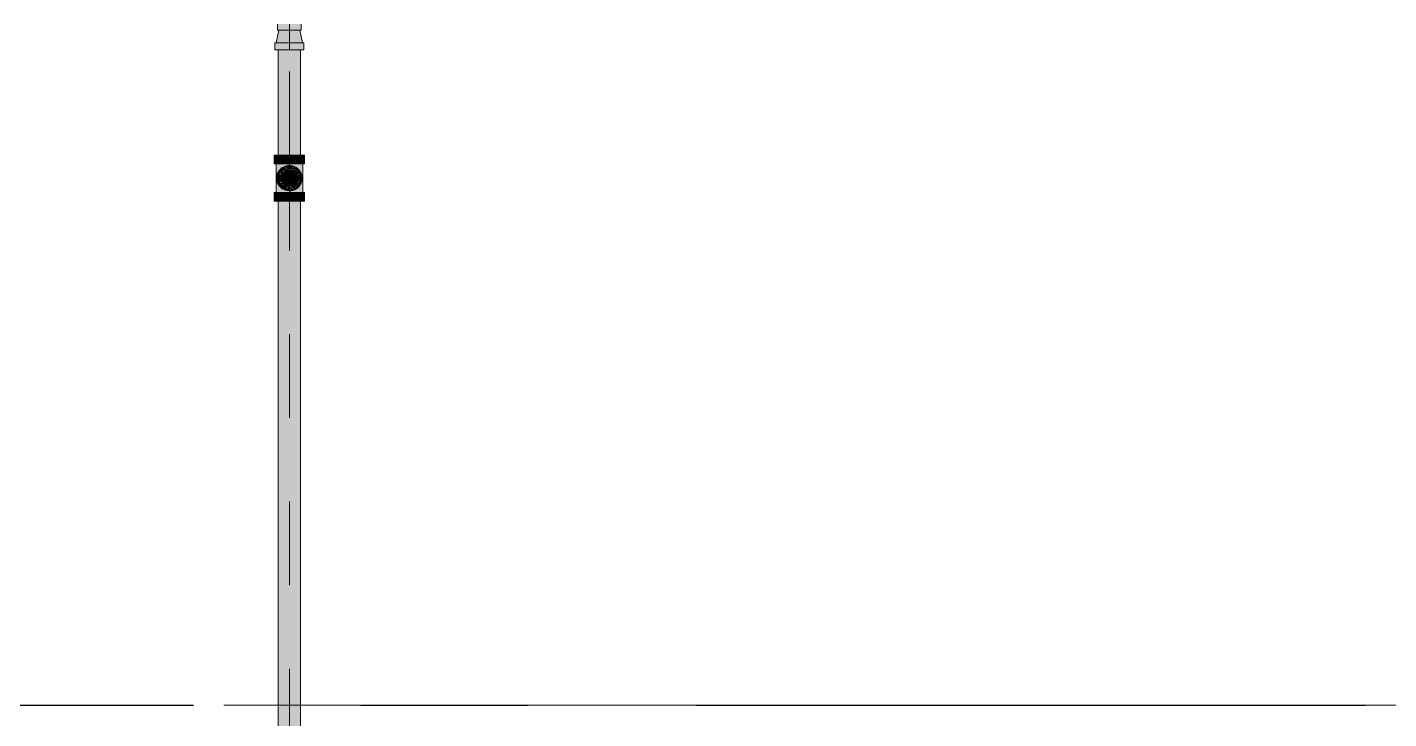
# Model space of a CAD drawing. Header units: millimetres. Extents: x -4000 to 187956, y -58990 to 162485.
# Drawn here: x 91253 to 93835, y 135424 to 136737 of the extents above; entities that cross this region are included whole.
import ezdxf

# ---------------------------------------------------------------- set-up
doc = ezdxf.new("R2010")
doc.units = ezdxf.units.MM
for name, pattern in [('Dash 1_16_', [317.5, 158.75, -158.75]), ('Grid Line', [2222.5, 1270, -317.5, 317.5, -317.5]), ('Grid Line 12_5mm', [2150, 1250, -300, 300, -300])]:
    doc.linetypes.add(name, pattern=pattern)
for name, color, linetype, lineweight in [('F-SPRN', 3, 'Continuous', 9), ('P-PIPE', 3, 'Continuous', 9), ('P-PIPE-CNTR', 3, 'Continuous', 9), ('S-GRID', 1, 'Continuous', 30)]:
    doc.layers.add(name, color=color, linetype=linetype, lineweight=lineweight)

# ---------------------------------------------------------------- blocks, each defined once
blk = doc.blocks.new('CMF2_NHAXUONG_A_rvt-1-FFS - TANG 1')
at = {"layer": 'S-GRID', "linetype": 'Grid Line 12_5mm', "lineweight": 9}
blk.add_line((-824.3, 135450), (183641.1, 135450), dxfattribs=at)
blk = doc.blocks.new('Sprinkler_Up - DN20-V125-FFS - TANG 1')
at = {"layer": 'F-SPRN', "transparency": 33554534}
for points in [[(22.2, 0), (17.8, 13.2), (6.9, 21.2), (-6.9, 21.2), (-18, 13.1), (-22.2, 0), (-3.9, 0.7), (-1.7, 2.9), (-1.2, 3.5), (-0.6, 4), (0.6, 4), (1.2, 3.5), (1.7, 2.9), (4.6, 0), (13.5, 0)], [(3.4, -21.2), (6.9, -21.2), (18, -13.1), (22.2, 0), (3.9, -0.7), (2, -3.4), (1.2, -3.5), (0.6, -4), (-0.6, -4), (-1.2, -3.5), (-1.7, -2.9), (-4.6, 0), (-22.2, 0), (-18, -13.1), (-6.9, -21.2), (2, -21.2)], [(0, -16.7), (4.3, -16.1), (11.8, -11.8), (16.1, -4.3), (16.1, 4.3), (9.9, 13.2), (8.3, 14.4), (0, 16.7), (-4.3, 16.1), (-11.8, 11.8), (-16.1, 4.3), (-16.1, -4.3), (-11.8, -11.8), (-8.3, -14.4)], [(0, -15.6), (7.8, -13.5), (13.5, -7.8), (15.1, -4), (15.1, 4), (13.5, 7.8), (7.8, 13.5), (0, 15.6), (-8.2, 13.2), (-11, 11), (-15.1, 4), (-15.1, -4), (-11, -11), (-7.8, -13.5)], [(-10.9, -5.5), (-10.9, 5.4), (-14.5, 5.4), (-14.5, -5.5)], [(-7.7, -5.5), (-7.7, 5.4), (-10.9, 5.4), (-10.9, -5.5)], [(0, -5.5), (0, 5.4), (-7.7, 5.4), (-7.7, -5.5)], [(5.7, 0), (2, 4.9), (-2.9, 4.9), (-5.7, 0), (2, 0)], [(2, -4.9), (2.9, -4.9), (5.7, 0), (-5.7, 0), (-2.9, -4.9)], [(0, 0), (4.6, 0), (0, 4.6), (-4.6, 0)], [(0, -4.6), (4.6, 0), (-4.6, 0)], [(0, -2.6), (1.3, 0), (-1.8, 0)], [(-1.3, 0), (1.8, 0), (0, 2.6)], [(0, -5.5), (7.7, -5.5), (7.7, 5.4), (0, 5.4)], [(10.9, -5.5), (10.9, 5.4), (7.7, 5.4), (7.7, -5.5)], [(14.5, -5.5), (14.5, 5.4), (10.9, 5.4), (10.9, -5.5)]]:
    blk.add_hatch(color=1, dxfattribs=at).paths.add_polyline_path(points)
at = {"layer": 'F-SPRN', "color": 1}
for p, q in [((-11.5, 5.4), (-14.5, 5.4)), ((-14.5, 5.4), (-11.3, 5.4)), ((-14.5, 5.4), (-14.5, 3.7)), ((-14.5, 3.3), (-14.5, 0)), ((-11.5, 5.4), (-11.5, 4)), ((-10.9, 1.9), (-10.9, 3.6)), ((-10.8, 5.4), (-8, 5.4)), ((-8.1, 5.4), (-10.8, 5.4)), ((-8.1, 5.4), (-8.1, 2.8)), ((-8.1, 2.5), (-8.1, 0.7)), ((-7.7, 4.8), (-7.7, 2.7)), ((-7.7, 4.8), (-7.7, 2.7)), ((-7.7, 2.1), (-7.7, 0.5)), ((-7.7, 2.1), (-7.7, 0.5)), ((-6.7, 5.4), (-4.7, 5.4)), ((-5.8, 3.8), (-5.8, 2.2)), ((-2.1, 0), (-2.1, 0)), ((-2.1, 0), (-2.1, -0.1)), ((0, 2.1), (-0.1, 2.1)), ((2.1, 0), (2.1, 0.1)), ((2.1, 0), (2.1, 0)), ((4.7, 5.4), (6.5, 5.4)), ((7.7, 5.4), (10.8, 5.4)), ((7.7, 5.2), (7.7, 2.7)), ((7.7, 5.2), (7.7, 2.7)), ((7.7, 2.3), (7.7, 0.5)), ((7.7, 2.3), (7.7, 0.5)), ((10.8, 5.4), (8.1, 5.4)), ((8.1, 5.4), (8.1, 2.8)), ((8.1, 2.5), (8.1, 0.4)), ((10.9, 5.4), (14.5, 5.4)), ((10.9, 3.6), (10.9, 0.2)), ((14.5, 5.4), (11.5, 5.4)), ((11.5, 5.4), (11.5, 4)), ((11.5, 3), (11.5, 0.2)), ((14.5, 5.4), (14.5, -5.5)), ((-14.5, -1.3), (-14.5, -3.7)), ((-11.1, -5.5), (-14.5, -5.5)), ((-14.5, -5.5), (-11.5, -5.5)), ((-10.9, -2.6), (-10.9, -1.3)), ((-10.8, -5.5), (-8.1, -5.5)), ((-7.8, -5.5), (-10.8, -5.5)), ((-8.1, -4.2), (-8.1, -5.5)), ((-7.7, -2.7), (-7.7, -4)), ((-7.7, -2.7), (-7.7, -4)), ((-7, -5.5), (-5.8, -5.5)), ((-4.8, -5.5), (-7, -5.5)), ((-5.8, -2.3), (-5.8, -3.8)), ((0, -2.1), (0.1, -2.1)), ((7, -5.5), (4.8, -5.5)), ((5.8, -2.2), (5.8, -3.8)), ((5.8, -5.5), (7, -5.5)), ((7.7, -0.5), (7.7, -2.3)), ((7.7, -0.5), (7.7, -2.3)), ((7.7, -2.7), (7.7, -5.4)), ((7.7, -2.7), (7.7, -5.4)), ((10.8, -5.5), (7.7, -5.5)), ((8.1, -0.4), (8.1, -2.5)), ((8.1, -2.8), (8.1, -5.5)), ((8.1, -5.5), (10.8, -5.5)), ((10.9, -0.2), (10.9, -3.6)), ((14.5, -5.5), (10.9, -5.5)), ((11.5, -0.2), (11.5, -3)), ((11.5, -4), (11.5, -5.5)), ((11.5, -5.5), (14.5, -5.5))]:
    blk.add_line(p, q, dxfattribs=at)
at = {"layer": 'F-SPRN', "color": 1, "flags": 128}
for points in [[(-0.6, 2), (-0.7, 2), (-0.8, 1.9), (-0.9, 1.9), (-0.9, 1.9), (-1, 1.8), (-1.1, 1.8), (-1.2, 1.7), (-1.2, 1.7), (-1.3, 1.6), (-1.4, 1.6), (-1.4, 1.5), (-1.5, 1.5), (-1.5, 1.4), (-1.6, 1.3), (-1.6, 1.3), (-1.7, 1.2), (-1.7, 1.1), (-1.8, 1.1), (-1.8, 1), (-1.9, 0.9), (-1.9, 0.8), (-1.9, 0.8), (-2, 0.7), (-2, 0.6), (-2, 0.5), (-2, 0.5), (-2, 0.4), (-2.1, 0.3), (-2.1, 0.2), (-2.1, 0.1), (-2.1, 0)], [(-0.5, 2), (-0.6, 2), (-0.6, 2)], [(-0.1, 2.1), (-0.1, 2.1), (-0.2, 2.1), (-0.3, 2.1), (-0.4, 2), (-0.5, 2)], [(2.1, 0.1), (2.1, 0.2), (2.1, 0.2), (2.1, 0.3), (2, 0.4), (2, 0.5), (2, 0.6), (2, 0.7), (1.9, 0.7), (1.9, 0.8), (1.9, 0.9), (1.8, 1), (1.8, 1), (1.8, 1.1), (1.7, 1.2), (1.7, 1.2), (1.6, 1.3), (1.6, 1.4), (1.5, 1.4), (1.4, 1.5), (1.4, 1.5), (1.3, 1.6), (1.3, 1.7), (1.2, 1.7), (1.1, 1.7), (1.1, 1.8), (1, 1.8), (0.9, 1.9), (0.8, 1.9), (0.8, 1.9), (0.7, 2), (0.6, 2), (0.5, 2), (0.4, 2), (0.4, 2), (0.3, 2.1), (0.2, 2.1), (0.1, 2.1), (0, 2.1)], [(-2.1, -0.1), (-2.1, -0.2), (-2.1, -0.2), (-2.1, -0.3)], [(-2.1, -0.3), (-2, -0.4), (-2, -0.5), (-2, -0.6), (-2, -0.7), (-1.9, -0.7), (-1.9, -0.8), (-1.9, -0.9), (-1.8, -1), (-1.8, -1), (-1.8, -1.1), (-1.7, -1.2), (-1.7, -1.2), (-1.6, -1.3), (-1.6, -1.4), (-1.5, -1.4), (-1.4, -1.5), (-1.4, -1.5), (-1.3, -1.6), (-1.3, -1.7), (-1.2, -1.7), (-1.1, -1.7), (-1.1, -1.8), (-1, -1.8), (-0.9, -1.9), (-0.8, -1.9), (-0.8, -1.9), (-0.7, -2), (-0.6, -2), (-0.5, -2), (-0.4, -2), (-0.4, -2), (-0.3, -2.1), (-0.2, -2.1), (-0.1, -2.1), (0, -2.1)], [(0.1, -2.1), (0.1, -2.1), (0.2, -2.1), (0.3, -2.1), (0.4, -2), (0.5, -2), (0.6, -2), (0.6, -2), (0.7, -2), (0.8, -1.9), (0.9, -1.9), (0.9, -1.9), (1, -1.8), (1.1, -1.8), (1.2, -1.7), (1.2, -1.7), (1.3, -1.6), (1.4, -1.6), (1.4, -1.5), (1.5, -1.5), (1.5, -1.4), (1.6, -1.3), (1.6, -1.3), (1.7, -1.2), (1.7, -1.1), (1.8, -1.1), (1.8, -1), (1.9, -0.9), (1.9, -0.8), (1.9, -0.8), (2, -0.7), (2, -0.6), (2, -0.5), (2, -0.5), (2, -0.4), (2.1, -0.3), (2.1, -0.2), (2.1, -0.1), (2.1, 0)]]:
    blk.add_lwpolyline(points, dxfattribs=at)
at = {"layer": 'F-SPRN', "color": 1}
for radius, start, end in [(22.2, 360, 180), (21.9, 165.6773, 179.2615), (21.9, 144.7698, 164.8151), (21.9, 142.518, 144), (21.9, 126.6942, 142.518), (16.7, 167.6802, 180), (16.7, 167.6802, 180), (16.7, 155.3879, 164.9693), (16.7, 155.3879, 164.9693), (15.6, 166.4265, 180), (15.6, 166.4265, 180), (15.6, 150.9409, 165), (15.6, 159.6139, 165), (16.7, 136.7213, 149.931), (16.7, 136.7213, 149.931), (15.6, 150.9409, 156.3845), (15.6, 138.4214, 150), (15.6, 138.4214, 150), (21.9, 108.2621, 125.7507), (15.6, 126.205, 133.2078), (15.6, 126.205, 133.2078), (16.7, 121.4181, 126.9869), (16.7, 121.4181, 126.9869), (16.7, 106.5995, 120), (16.7, 106.5995, 120), (15.6, 120, 121.8808), (15.6, 120, 121.8808), (15.6, 114.4363, 119.9813), (15.6, 114.4363, 119.9813), (21.9, 99.348, 107.901), (4.63, 155.7832, 180), (4.63, 155.7832, 180), (16.7, 96.4143, 105), (16.7, 96.4143, 105), (4.63, 109.0192, 138.2703), (4.63, 109.0192, 138.2703), (21.9, 90.145, 98.8503), (15.6, 95.5762, 100.6843), (15.6, 95.5762, 100.6843), (2.56, 109.0192, 168.8278), (2.56, 109.0192, 168.8278), (2.04, 109.0192, 180), (16.7, 83.0684, 90), (16.7, 83.0684, 90), (4.63, 54.3832, 90), (4.63, 54.3832, 90), (3.81, 57.0577, 90), (2.56, 0, 90), (2.56, 360, 90), (2.04, 10.4703, 90), (21.9, 72.5583, 89.4624), (2.04, 0, 1.6667), (5.71, 60, 68.9227), (15.6, 75.573, 80.5892), (15.6, 75.573, 80.5892), (4.63, 17.9592, 50.9782), (4.63, 17.9592, 50.9782), (15.6, 67.5614, 74.5481), (15.6, 67.5614, 74.5481), (16.7, 60, 75), (16.7, 60, 75), (15.6, 60.0187, 65.5637), (15.6, 60.0187, 65.5637), (21.9, 54.2493, 71.7379), (15.6, 58.1192, 60), (15.6, 58.1192, 60), (16.7, 53.0131, 58.5819), (16.7, 53.0131, 58.5819), (15.6, 46.7922, 53.795), (15.6, 46.7922, 53.795), (15.6, 30, 41.5786), (15.6, 30, 41.5786), (16.7, 30, 43.2787), (16.7, 30, 43.2787), (21.9, 37.482, 53.3058), (15.6, 23.6155, 29.5646), (15.6, 15, 29.5646), (15.6, 15, 20.3861), (16.7, 15, 24.6121), (16.7, 15, 24.6121), (15.6, 360, 13.6618), (15.6, 0, 13.6618), (16.7, 360, 12.3198), (16.7, 0, 12.3198), (21.9, 36, 37.482), (21.9, 15.1849, 35.2302), (21.9, 0.7385, 14.3227), (22.2, 180, 360), (21.9, 180.7385, 194.3227), (21.9, 195.1849, 215.2302), (21.9, 216.7299, 233.3058), (16.7, 180, 192.3198), (16.7, 180, 192.3198), (16.7, 195.0307, 204.6121), (16.7, 195.0307, 204.6121), (15.6, 181.9082, 193.6618), (15.6, 181.9082, 193.6618), (15.6, 197.3339, 209.5646), (15.6, 197.3339, 209.5646), (16.7, 210.069, 223.2787), (16.7, 210.069, 223.2787), (15.6, 212.5472, 221.5786), (15.6, 212.5472, 221.5786), (21.9, 234.2493, 251.7379), (16.7, 229.4249, 238.5819), (16.7, 229.4249, 238.5819), (15.6, 233.795, 240), (15.6, 233.795, 240), (16.7, 240, 255), (16.7, 240, 255), (15.6, 240.0187, 254.5481), (15.6, 240.0187, 254.5481), (21.9, 252.5583, 269.4624), (4.63, 197.9592, 0), (4.63, 197.9592, 360), (15.6, 255, 267.64), (15.6, 255, 267.64), (3.81, 196.1605, 302.9423), (2.56, 191.1677, 0), (2.56, 191.1677, 360), (2.04, 190.4703, 358.3333), (16.7, 263.0684, 270), (16.7, 263.0684, 270), (21.9, 270.145, 278.8503), (2.04, 358.3333, 0), (16.7, 276.9735, 285), (16.7, 276.9735, 285), (5.71, 291.0773, 300), (3.81, 317.3767, 360), (21.9, 279.348, 287.901), (16.7, 286.5995, 300), (16.7, 286.5995, 300), (15.6, 294.4363, 299.9813), (15.6, 294.4363, 299.9813), (21.9, 288.2621, 305.7507), (15.6, 300, 313.2078), (15.6, 300, 313.2078), (16.7, 301.4181, 310.5751), (16.7, 301.4181, 310.5751), (15.6, 318.4214, 330), (15.6, 318.4214, 330), (16.7, 316.7213, 330), (16.7, 316.7213, 330), (21.9, 306.6942, 323.2701), (15.6, 330.4354, 345), (15.6, 330.4354, 336.3845), (15.6, 339.6139, 345), (15.6, 346.3382, 360), (15.6, 346.3382, 360), (16.7, 335.3879, 345), (16.7, 335.3879, 345), (16.7, 347.6802, 360), (16.7, 347.6802, 360), (21.9, 324.7698, 344.8151), (21.9, 345.6773, 359.2615)]:
    blk.add_arc((0, 0), radius, start, end, dxfattribs=at)
blk = doc.blocks.new('Steel_Transition_Threaded_HoaPhat - Standard-V126-FFS - TANG 1')
at = {"layer": 'P-PIPE', "lineweight": 13, "transparency": 33554534}
h = blk.add_hatch(color=1, dxfattribs=at)
h.paths.add_polyline_path([(91750, 136427.6), (91755.8, 136428.4), (91761.3, 136430.6), (91765.9, 136434.2), (91769.5, 136438.8), (91771.7, 136444.3), (91772.5, 136450.1), (91771.7, 136455.9), (91768, 136463.3), (91765.9, 136466), (91761.3, 136469.6), (91752, 136472.3), (91750, 136472.6), (91744.2, 136471.8), (91738.8, 136469.6), (91732, 136463.3), (91730.5, 136461.3), (91728.3, 136455.9), (91727.5, 136450.1), (91728.3, 136444.3), (91730.5, 136438.8), (91734.1, 136434.2), (91738.8, 136430.6), (91744.2, 136428.4)])
h.paths.add_polyline_path([(91750, 136430), (91744.8, 136430.7), (91740, 136432.7), (91735.8, 136435.9), (91732.6, 136440), (91730.6, 136444.9), (91729.9, 136450.1), (91730.6, 136455.3), (91735, 136463.3), (91735.8, 136464.3), (91740, 136467.5), (91744.8, 136469.5), (91752, 136469.9), (91755.2, 136469.5), (91760.1, 136467.5), (91765, 136463.3), (91767.4, 136460.1), (91769.4, 136455.3), (91770.1, 136450.1), (91769.4, 136444.9), (91767.4, 136440), (91764.2, 136435.9), (91760.1, 136432.7), (91752, 136430.3)])
for points in [[(91750, 136430), (91750, 136433.7), (91741.8, 136435.9), (91735.8, 136441.9), (91733.6, 136450.1), (91735.8, 136458.3), (91741.8, 136464.3), (91750, 136466.5), (91750, 136470.2), (91744.8, 136469.5), (91740, 136467.5), (91735, 136463.3), (91732.6, 136460.1), (91730.6, 136455.3), (91729.9, 136450.1), (91730.6, 136444.9), (91732.6, 136440), (91735.8, 136435.9), (91740, 136432.7), (91744.8, 136430.7)], [(91750, 136431.6), (91754.8, 136432.2), (91759.3, 136434.1), (91763.1, 136437), (91766, 136440.8), (91767.9, 136445.3), (91768.5, 136450.1), (91767.9, 136454.9), (91766, 136459.3), (91762.9, 136463.3), (91759.3, 136466.1), (91752, 136468.3), (91750, 136468.6), (91745.2, 136468), (91740.8, 136466.1), (91736.9, 136463.2), (91734, 136459.3), (91732.1, 136454.9), (91731.5, 136450.1), (91732.1, 136445.3), (91734, 136440.8), (91736.9, 136437), (91740.8, 136434.1), (91745.2, 136432.2)], [(91750, 136430), (91755.2, 136430.7), (91760.1, 136432.7), (91764.2, 136435.9), (91767.4, 136440), (91769.4, 136444.9), (91770.1, 136450.1), (91769.4, 136455.3), (91765, 136463.3), (91764.2, 136464.3), (91760.1, 136467.5), (91752, 136469.9), (91750, 136470.2), (91750, 136466.5), (91758.2, 136464.3), (91764.2, 136458.3), (91766.4, 136450.1), (91764.2, 136441.9), (91758.2, 136435.9), (91750, 136433.7)]]:
    blk.add_hatch(color=1, dxfattribs=at).paths.add_polyline_path(points)
at = {"layer": 'P-PIPE', "color": 20, "lineweight": 13}
for radius, start, end in [(22.5, 90, 270), (22.5, 90, 270), (20.1, 166.0499, 193.9501), (20.1, 150, 162.7449), (18.5, 166.5939, 193.4061), (18.5, 166.5939, 193.4061), (18.5, 157.6232, 165), (18.5, 157.6232, 165), (20.1, 139.8677, 148.1553), (16.4, 168.5467, 178.9063), (18.5, 136.4297, 150), (18.5, 136.4297, 150), (16.4, 158.0319, 163.506), (20.1, 128.8856, 138.6435), (16.4, 143.5463, 150), (18.5, 134.3867, 135), (18.5, 134.3867, 135), (18.5, 123.4976, 133.2041), (18.5, 123.4976, 133.2041), (20.1, 109.6859, 125.0043), (18.5, 106.819, 120), (18.5, 106.819, 120), (16.4, 115.1607, 120), (16.4, 107.4657, 111.9681), (20.1, 100.9975, 105), (18.5, 91.4353, 103.2046), (18.5, 91.4353, 103.2046), (16.4, 96.2132, 104.6042), (20.1, 90.5246, 98.5089), (22.5, 270, 90), (22.5, 270, 90), (18.5, 84.3307, 90), (18.5, 84.3307, 90), (20.1, 75.0607, 87.9279), (18.5, 78.0986, 83.7167), (18.5, 78.0986, 83.7167), (18.5, 60, 75), (18.5, 60, 75), (16.4, 66.9681, 72.9388), (20.1, 54.9957, 75), (18.5, 46.7959, 56.5024), (18.5, 46.7959, 56.5024), (20.1, 41.3565, 51.1144), (18.5, 45, 45.6133), (18.5, 45, 45.6133), (16.4, 30, 38.0319), (18.5, 30, 43.5703), (18.5, 30, 43.5703), (20.1, 31.8447, 40.1323), (16.4, 353.5463, 8.0319), (18.5, 15, 22.3768), (18.5, 15, 22.3768), (20.1, 17.2551, 30), (18.5, 346.5939, 13.4061), (18.5, 346.5939, 13.4061), (20.1, 346.0499, 13.9501), (20.1, 197.2551, 210), (18.5, 195, 202.3768), (18.5, 195, 202.3768), (20.1, 211.8447, 231.1144), (16.4, 184.8393, 191.4533), (18.5, 210, 223.5703), (18.5, 210, 223.5703), (16.4, 210.6635, 216.4537), (18.5, 226.7959, 236.5024), (18.5, 226.7959, 236.5024), (20.1, 234.9957, 255), (16.4, 230.4733, 236.6389), (18.5, 240, 255), (18.5, 240, 255), (16.4, 240, 246.5955), (16.4, 250.3629, 255), (20.1, 255.0607, 267.9279), (18.5, 258.0986, 270), (18.5, 258.0986, 270), (16.4, 264.1652, 268.506), (20.1, 270.5246, 275.7831), (18.5, 271.4353, 276.2833), (18.5, 271.4353, 276.2833), (16.4, 277.0878, 283.9063), (18.5, 277.6289, 283.2046), (18.5, 277.6289, 283.2046), (20.1, 280.9975, 285), (16.4, 287.4657, 291.9681), (18.5, 286.819, 300), (18.5, 286.819, 300), (16.4, 293.4045, 300), (20.1, 289.6859, 305.0043), (18.5, 303.4976, 313.2041), (18.5, 303.4976, 313.2041), (20.1, 308.8856, 328.1553), (18.5, 316.4297, 330), (18.5, 316.4297, 330), (16.4, 338.0319, 342.8691), (18.5, 337.6232, 345), (18.5, 337.6232, 345), (20.1, 330, 342.7449)]:
    blk.add_arc((91750, 136450.1), radius, start, end, dxfattribs=at)

msp = doc.modelspace()

# ---------------------------------------------------------------- block references
at = {"lineweight": 5}
msp.add_blockref('CMF2_NHAXUONG_A_rvt-1-FFS - TANG 1', (0, 0), dxfattribs=at)

# ---------------------------------------------------------------- next in the draw order: hatches: boundary and pattern name
at = {"layer": 'P-PIPE', "transparency": 33554534}
for points in [[(91750, 136730.8), (91772.5, 136730.8), (91771.7, 136742.6), (91727.5, 136742.6), (91728.3, 136730.8), (91744.2, 136730.8)], [(91762.4, 136706.9), (91774.8, 136706.9), (91769.4, 136730.8), (91729.9, 136730.8), (91726.1, 136706.9), (91756.4, 136706.9)], [(91769.3, 136693.6), (91777.4, 136693.6), (91776.4, 136706.9), (91722.7, 136706.9), (91723.6, 136693.6), (91763.7, 136693.6)], [(91728.9, 136493.8), (91750, 136493.8), (91750, 136693.6), (91728.9, 136693.6), (91728.9, 136536.3)], [(91750, 136493.8), (91771.1, 136493.8), (91770.4, 136693.6), (91750, 136693.6), (91750, 136536.3)], [(91729.8, 136477.1), (91750, 136477.1), (91750, 136493.8), (91721.4, 136493.8), (91722.4, 136477.1), (91725.2, 136477.1)], [(91745.1, 136423.1), (91750, 136423.1), (91750, 136428.9), (91740.8, 136431.3), (91733.9, 136436.8), (91731.7, 136439.4), (91729.2, 136446.2), (91729.2, 136454), (91733.9, 136463.4), (91737.7, 136467), (91744.3, 136470.2), (91750, 136471.2), (91750, 136477.1), (91724.7, 136477.1), (91725.6, 136423.1), (91743.5, 136423.1)], [(91778.6, 136477.1), (91777.7, 136493.8), (91750, 136493.8), (91750, 136477.1), (91777.7, 136477.1)], [(91752, 136423.1), (91775.3, 136423.1), (91774.4, 136477.1), (91750, 136477.1), (91750, 136471.2), (91759.2, 136468.9), (91766.1, 136463.4), (91768.3, 136460.7), (91770.8, 136454), (91770.8, 136446.2), (91766.1, 136436.8), (91762.3, 136433.2), (91755.7, 136430), (91750, 136428.9), (91750, 136423.1), (91751.6, 136423.1)], [(91750, 136426), (91756.2, 136426.8), (91762.1, 136429.2), (91767.1, 136433), (91770.9, 136438), (91773.3, 136443.8), (91774.1, 136450.1), (91773.3, 136456.3), (91770, 136463.3), (91767.1, 136467.1), (91762.1, 136471), (91752, 136473.9), (91750, 136474.2), (91743.8, 136473.4), (91737.9, 136471), (91733, 136467.1), (91729.1, 136462.1), (91726.7, 136456.3), (91725.9, 136450.1), (91726.7, 136443.8), (91729.1, 136438), (91733, 136433), (91737.9, 136429.2), (91743.8, 136426.8)], [(91741.7, 136435.6), (91742.8, 136437.6), (91741.7, 136441.7), (91742.8, 136445.9), (91745.8, 136449), (91757.2, 136454.3), (91758.4, 136458.4), (91756.7, 136463.3), (91755.9, 136464.3), (91750, 136466.8), (91741.7, 136464.6), (91735.5, 136458.4), (91733.3, 136450.1), (91735.5, 136441.7), (91738.2, 136438.3)], [(91750, 136433.4), (91758.4, 136435.6), (91761.8, 136438.3), (91766.1, 136445.8), (91766.1, 136454.4), (91760, 136463.3), (91758.4, 136464.6), (91750, 136466.8), (91745.7, 136466.2), (91738.2, 136461.9), (91733.9, 136454.4), (91733.9, 136445.8), (91738.2, 136438.3), (91741.7, 136435.6)], [(91729.8, 136406.5), (91750, 136406.5), (91750, 136423.1), (91721.4, 136423.1), (91722.4, 136406.5), (91725.2, 136406.5)], [(91750, 134725.1), (91750, 136406.5), (91728.9, 136406.5), (91729.6, 134725.1), (91744.5, 134725.1)], [(91778.6, 136406.5), (91777.7, 136423.1), (91750, 136423.1), (91750, 136406.5), (91777.7, 136406.5)], [(91750, 134725.1), (91771.1, 134725.1), (91770.4, 136406.5), (91750, 136406.5), (91750, 135076.2)]]:
    msp.add_hatch(color=1, dxfattribs=at).paths.add_polyline_path(points)

# ---------------------------------------------------------------- next in the draw order: linework, layer by layer
at = {"layer": 'P-PIPE', "color": 20, "lineweight": 13}
for p, q in [((91727.5, 136742.6), (91727.5, 136730.8)), ((91772.5, 136730.8), (91772.5, 136742.6)), ((91729.9, 136730.8), (91725.2, 136706.9)), ((91727.5, 136730.8), (91772.5, 136730.8)), ((91727.5, 136730.8), (91729.8, 136730.8)), ((91730.6, 136730.8), (91744.2, 136730.8)), ((91744.8, 136730.8), (91755.2, 136730.8)), ((91755.8, 136730.8), (91769.4, 136730.8)), ((91774.8, 136706.9), (91770.1, 136730.8)), ((91770.2, 136730.8), (91772.5, 136730.8)), ((91722.7, 136706.9), (91722.7, 136693.6)), ((91725, 136706.9), (91722.7, 136706.9)), ((91777.4, 136706.9), (91722.7, 136706.9)), ((91722.7, 136693.6), (91777.4, 136693.6)), ((91722.7, 136693.6), (91723.6, 136693.6)), ((91723.6, 136693.6), (91728.7, 136693.6)), ((91742.9, 136706.9), (91726.3, 136706.9)), ((91728.9, 136693.6), (91728.9, 136493.8)), ((91729.6, 136693.6), (91728.9, 136693.6)), ((91768.3, 136693.6), (91731.7, 136693.6)), ((91731.7, 136693.6), (91768.4, 136693.6)), ((91756.4, 136706.9), (91743.6, 136706.9)), ((91773.7, 136706.9), (91757.1, 136706.9)), ((91771.1, 136693.6), (91770.4, 136693.6)), ((91771.1, 136493.8), (91771.1, 136693.6)), ((91771.3, 136693.6), (91776.4, 136693.6)), ((91777.4, 136706.9), (91775, 136706.9)), ((91776.4, 136693.6), (91777.4, 136693.6)), ((91777.4, 136693.6), (91777.4, 136706.9)), ((91721.4, 136493.8), (91721.4, 136477.1)), ((91728.8, 136493.8), (91721.4, 136493.8)), ((91750, 136493.8), (91721.4, 136493.8)), ((91721.4, 136477.1), (91724.6, 136477.1)), ((91721.4, 136477.1), (91750, 136477.1)), ((91724.7, 136477.1), (91724.7, 136423.1)), ((91725.6, 136477.1), (91724.7, 136477.1)), ((91725.6, 136477.1), (91724.7, 136477.1)), ((91725.5, 136477.1), (91734.7, 136477.1)), ((91734.6, 136477.1), (91725.6, 136477.1)), ((91742.6, 136477.1), (91725.6, 136477.1)), ((91728.9, 136493.8), (91729.6, 136493.8)), ((91729.7, 136493.8), (91735.1, 136493.8)), ((91735, 136493.8), (91729.8, 136493.8)), ((91735.6, 136493.8), (91764.4, 136493.8)), ((91741.9, 136477.1), (91735.6, 136477.1)), ((91750, 136493.8), (91735.7, 136493.8)), ((91735.7, 136477.1), (91741.9, 136477.1)), ((91743.4, 136477.1), (91750, 136477.1)), ((91750, 136477.1), (91743.5, 136477.1)), ((91750, 136477.1), (91743.5, 136477.1)), ((91764.3, 136493.8), (91750, 136493.8)), ((91778.6, 136493.8), (91750, 136493.8)), ((91750, 136477.1), (91751.7, 136477.1)), ((91750, 136477.1), (91778.6, 136477.1)), ((91751.7, 136477.1), (91750, 136477.1)), ((91756.5, 136477.1), (91750, 136477.1)), ((91752, 136477.1), (91756.6, 136477.1)), ((91756.5, 136477.1), (91752, 136477.1)), ((91775.3, 136477.1), (91757.4, 136477.1)), ((91758.1, 136477.1), (91764.3, 136477.1)), ((91764.4, 136477.1), (91758.1, 136477.1)), ((91764.9, 136493.8), (91770.3, 136493.8)), ((91770.2, 136493.8), (91765, 136493.8)), ((91765.3, 136477.1), (91774.5, 136477.1)), ((91775.3, 136477.1), (91765.4, 136477.1)), ((91770.4, 136493.8), (91771.1, 136493.8)), ((91778.6, 136493.8), (91771.2, 136493.8)), ((91775.3, 136423.1), (91775.3, 136477.1)), ((91775.4, 136477.1), (91778.6, 136477.1)), ((91778.6, 136477.1), (91778.6, 136493.8)), ((91721.4, 136423.1), (91721.4, 136406.5)), ((91724.6, 136423.1), (91721.4, 136423.1)), ((91750, 136423.1), (91721.4, 136423.1)), ((91721.4, 136406.5), (91728.8, 136406.5)), ((91721.4, 136406.5), (91750, 136406.5)), ((91724.7, 136423.1), (91734.6, 136423.1)), ((91724.7, 136423.1), (91742.6, 136423.1)), ((91734.7, 136423.1), (91725.5, 136423.1)), ((91728.9, 136406.5), (91728.9, 134725.1)), ((91729.6, 136406.5), (91728.9, 136406.5)), ((91735.1, 136406.5), (91729.7, 136406.5)), ((91729.8, 136406.5), (91735, 136406.5)), ((91735.6, 136423.1), (91741.9, 136423.1)), ((91764.4, 136406.5), (91735.6, 136406.5)), ((91741.9, 136423.1), (91735.7, 136423.1)), ((91735.7, 136406.5), (91750, 136406.5)), ((91750, 136423.1), (91743.4, 136423.1)), ((91743.5, 136423.1), (91750, 136423.1)), ((91743.5, 136423.1), (91750, 136423.1)), ((91751.7, 136423.1), (91750, 136423.1)), ((91778.6, 136423.1), (91750, 136423.1)), ((91750, 136423.1), (91751.7, 136423.1)), ((91750, 136423.1), (91756.5, 136423.1)), ((91750, 136406.5), (91764.3, 136406.5)), ((91750, 136406.5), (91778.6, 136406.5)), ((91756.6, 136423.1), (91752, 136423.1)), ((91752, 136423.1), (91756.5, 136423.1)), ((91757.4, 136423.1), (91774.4, 136423.1)), ((91764.3, 136423.1), (91758.1, 136423.1)), ((91758.1, 136423.1), (91764.4, 136423.1)), ((91770.3, 136406.5), (91764.9, 136406.5)), ((91765, 136406.5), (91770.2, 136406.5)), ((91774.5, 136423.1), (91765.3, 136423.1)), ((91765.4, 136423.1), (91774.4, 136423.1)), ((91771.1, 136406.5), (91770.4, 136406.5)), ((91771.1, 134725.1), (91771.1, 136406.5)), ((91771.2, 136406.5), (91778.6, 136406.5)), ((91774.4, 136423.1), (91775.3, 136423.1)), ((91774.4, 136423.1), (91775.3, 136423.1)), ((91778.6, 136423.1), (91775.4, 136423.1)), ((91778.6, 136406.5), (91778.6, 136423.1))]:
    msp.add_line(p, q, dxfattribs=at)
for radius, start, end in [(24.1, 90, 225), (24.1, 90, 270), (21.1, 165.7378, 177.7452), (21.1, 158.0211, 165), (21.1, 150, 154.6013), (21.1, 128.0211, 141.0043), (21.1, 113.0211, 125.8689), (21.1, 99.731, 105), (21.1, 90, 98.0211), (24.1, 60, 90), (24.1, 270, 90), (21.1, 84.5039, 90), (24.1, 270, 60), (21.1, 75, 83.0211), (21.1, 54.4236, 65.5764), (21.1, 39.3488, 51.9789), (21.1, 26.4435, 30), (21.1, 15, 21.9789), (21.1, 2.0242, 14.2622), (21.1, 182.0242, 192.7707), (21.1, 195, 203.0211), (21.1, 205.3987, 210), (21.1, 213.8363, 218.0211), (24.1, 225, 270), (21.1, 218.1596, 233.0211), (21.1, 234.1311, 240), (21.1, 242.2293, 251.1321), (21.1, 255, 261.9292), (21.1, 261.9789, 267.7707), (21.1, 270, 275.4961), (21.1, 279.731, 285), (21.1, 291.9789, 305.8689), (21.1, 306.9789, 315), (21.1, 317.2293, 321.8404), (21.1, 321.9789, 326.1637), (21.1, 330, 334.6013), (21.1, 336.9789, 345), (21.1, 345.7378, 351.9789), (21.1, 353.0708, 357.9758)]:
    msp.add_arc((91750, 136450.1), radius, start, end, dxfattribs=at)
at = {"layer": 'P-PIPE', "color": 1}
for centre, radius, start, end in [((91750, 136450.1), 16.7, 170.1108, 177.203), ((91750, 136450.1), 16.7, 157.579, 164.2722), ((91750, 136441.7), 8.35, 100.6842, 114.0387), ((91750, 136441.7), 8.35, 90, 100.6842), ((91750, 136458.4), 8.35, 270, 280.6842), ((91750, 136458.4), 8.35, 316.3183, 330), ((91750, 136458.4), 8.35, 20.1285, 29.0413), ((91750, 136458.4), 8.35, 8.0385, 17.9918), ((91750, 136458.4), 8.35, 352.2824, 1.6717), ((91750, 136450.1), 16.7, 46.0317, 51.8726), ((91750, 136450.1), 16.7, 39.3092, 45.2846), ((91750, 136450.1), 16.7, 32.3031, 39.2955), ((91750, 136450.1), 16.7, 23.314, 31.0974), ((91750, 136450.1), 16.7, 16.9375, 22.421), ((91750, 136450.1), 16.7, 4.3093, 9.8892), ((91750, 136450.1), 16.7, 182.797, 189.8892), ((91750, 136450.1), 16.7, 190.2154, 195.2487), ((91750, 136450.1), 16.7, 231.8726, 237.203), ((91750, 136441.7), 8.35, 172.0327, 181.5407), ((91750, 136441.7), 8.35, 199.9004, 209.0413), ((91750, 136441.7), 8.35, 131.0366, 150), ((91750, 136441.7), 8.35, 226.6998, 237.8461), ((91750, 136441.7), 8.35, 115.6806, 125.5287), ((91750, 136441.7), 8.35, 249.0027, 259.2369), ((91750, 136450.1), 16.7, 264.6626, 273.5288), ((91750, 136450.1), 16.7, 308.1274, 313.9683), ((91750, 136450.1), 16.7, 314.7154, 320.6908), ((91750, 136450.1), 16.7, 328.9026, 336.686), ((91750, 136450.1), 16.7, 337.2636, 343.0625)]:
    msp.add_arc(centre, radius, start, end, dxfattribs=at)
at = {"layer": 'P-PIPE-CNTR', "color": 20, "lineweight": 13}
for p, q in [((91750, 136693.6), (91750, 136742.6)), ((91750, 136493.8), (91750, 136474.2)), ((91750, 136474.2), (91750, 136472.6)), ((91750, 136472.6), (91750, 136471.2)), ((91750, 136470.2), (91750, 136468.6)), ((91750, 136465.2), (91750, 136463.6)), ((91750, 136462.6), (91750, 136459.8)), ((91750, 136459.1), (91750, 136456.5)), ((91750, 136454.3), (91750, 136452.6)), ((91750, 136452.1), (91750, 136450.1)), ((91750, 136450.1), (91750, 136448)), ((91750, 136447.5), (91750, 136445.9)), ((91750, 136444.6), (91750, 136441.1)), ((91750, 136440.4), (91750, 136438.1)), ((91750, 136436.5), (91750, 136435)), ((91750, 136433.4), (91750, 136432.2)), ((91750, 136431.6), (91750, 136430)), ((91750, 136428.9), (91750, 136427.6)), ((91750, 136426), (91750, 136406.5))]:
    msp.add_line(p, q, dxfattribs=at)
at = {"layer": 'P-PIPE-CNTR', "color": 1, "linetype": 'Dash 1_16_'}
for p, q in [((91750, 136493.8), (91750, 136693.6)), ((91750, 136493.8), (91750, 136693.6)), ((91725, 136450.1), (91727.5, 136450.1)), ((91727.8, 136450.1), (91731.5, 136450.1)), ((91731.5, 136450.1), (91733.3, 136450.1)), ((91736.9, 136450.1), (91740.4, 136450.1)), ((91740.4, 136450.1), (91742.3, 136450.1)), ((91745.4, 136450.1), (91747.6, 136450.1)), ((91748.7, 136450.1), (91750, 136450.1)), ((91750, 136472.6), (91750, 136475.1)), ((91750, 136471.2), (91750, 136472.6)), ((91750, 136468.6), (91750, 136470.2)), ((91750, 136463.6), (91750, 136465.2)), ((91750, 136459.8), (91750, 136462.6)), ((91750, 136455.5), (91750, 136459.1)), ((91750, 136452.6), (91750, 136454.3)), ((91750, 136450.1), (91750, 136452.1)), ((91750, 136448), (91750, 136450.1)), ((91750, 136450.1), (91751.3, 136450.1)), ((91752, 136450.1), (91754.6, 136450.1)), ((91755.7, 136450.1), (91763.5, 136450.1)), ((91766.4, 136450.1), (91768.5, 136450.1)), ((91768.5, 136450.1), (91772.2, 136450.1)), ((91772.5, 136450.1), (91775, 136450.1)), ((91750, 136445.9), (91750, 136447.5)), ((91750, 136441.1), (91750, 136444.6)), ((91750, 136438.1), (91750, 136440.4)), ((91750, 136435), (91750, 136436.5)), ((91750, 136432.2), (91750, 136433.4)), ((91750, 136430), (91750, 136431.6)), ((91750, 136427.6), (91750, 136428.9)), ((91750, 136425.1), (91750, 136427.6)), ((91750, 134725.1), (91750, 136406.5)), ((91750, 134725.1), (91750, 136406.5))]:
    msp.add_line(p, q, dxfattribs=at)
at = {"layer": 'S-GRID', "linetype": 'Grid Line'}
msp.add_line((-824.3, 135450), (183641.1, 135450), dxfattribs=at)

# ---------------------------------------------------------------- next in the draw order: block references
at = {"layer": 'F-SPRN', "color": 1}
msp.add_blockref('Sprinkler_Up - DN20-V125-FFS - TANG 1', (91750, 136450.1), dxfattribs=at)
at = {"layer": 'P-PIPE', "color": 20, "lineweight": 13}
msp.add_blockref('Steel_Transition_Threaded_HoaPhat - Standard-V126-FFS - TANG 1', (0, 0), dxfattribs=at)

doc.saveas('drawing.dxf')
